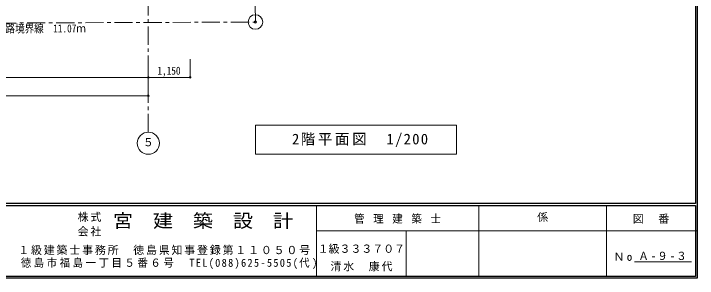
# Model space of a CAD drawing. Units: millimetres at full size; details may follow other scales. Extents: x -443943 to 462275, y -43546 to 79452.
# Drawn here: x -187132 to -168346, y -23081 to -15817 of the extents above; entities that cross this region are included whole.
import ezdxf
from ezdxf.enums import TextEntityAlignment as Align

# ---------------------------------------------------------------- set-up
doc = ezdxf.new("R2010")
doc.units = ezdxf.units.MM
doc.header["$LTSCALE"] = 100
doc.header["$PDMODE"] = 32
doc.header["$PDSIZE"] = 40
doc.linetypes.add('CHAIN1', pattern=[8, 5, -1, 1, -1])
for name, color, linetype, lineweight in [('4-1_通り芯', 4, 'Continuous', 9), ('4-4_寸法', 7, 'Continuous', 15), ('4-5_文字', 7, 'Continuous', 15), ('4-F__', 4, 'Continuous', 9)]:
    doc.layers.add(name, color=color, linetype=linetype, lineweight=lineweight)
doc.styles.add('ＭＳ ゴシック', font='')
doc.styles.get('ＭＳ ゴシック').set_extended_font_data('MS Gothic')

msp = doc.modelspace()

# ---------------------------------------------------------------- linework, layer by layer
at = {"layer": '4-1_通り芯', "color": 5, "lineweight": 30}
for p, q in [((-168396.1, 16223.1), (-168396.1, -21030.8)), ((-168346.1, 16273.1), (-168346.1, -23080.8)), ((-168396.1, -21030.8), (-223696.1, -21030.8)), ((-223696.1, -21080.8), (-168396.1, -21080.8)), ((-168396.1, -21080.8), (-168396.1, -23030.8)), ((-168346.1, -23080.8), (-223746.1, -23080.8)), ((-168396.1, -23030.8), (-209246.1, -23030.8))]:
    msp.add_line(p, q, dxfattribs=at)
at = {"layer": '4-1_通り芯', "linetype": 'CHAIN1'}
msp.add_line((-183432.5, -19068.1), (-183432.5, -4238.1), dxfattribs=at)
at = {"layer": '4-1_通り芯', "color": 7, "lineweight": 15}
for p, q in [((-178807.5, -21080.8), (-178807.5, -23030.8)), ((-174346.1, -21080.8), (-174346.1, -23030.8)), ((-170846.1, -23030.8), (-170846.1, -21080.8)), ((-168346.1, -21780.8), (-178807.5, -21780.8)), ((-176346.1, -23030.8), (-176346.1, -21780.8)), ((-168507.3, -22632.1), (-170073.6, -22632.1))]:
    msp.add_line(p, q, dxfattribs=at)
msp.add_circle((-183432.5, -19371.9), 303.8, dxfattribs=at)
at = {"layer": '4-4_寸法'}
for p, q in [((-183432.5, -18068.1), (-183432.5, -17068.1)), ((-182282.5, -17568.1), (-182282.5, -17068.1)), ((-213432.5, -17568.1), (-182282.5, -17568.1)), ((-213432.5, -18068.1), (-183432.5, -18068.1))]:
    msp.add_line(p, q, dxfattribs=at)
for p in [(-183432.5, -17568.1), (-182282.5, -17568.1), (-183432.5, -18068.1)]:
    msp.add_point(p, dxfattribs=at)
at = {"layer": '4-5_文字', "color": 2}
for p, q in [((-180489.5, -18875.6), (-174961.1, -18875.6)), ((-180489.5, -19675.6), (-180489.5, -18875.6)), ((-174961.1, -18875.6), (-174961.1, -19675.6)), ((-174961.1, -19675.6), (-180489.5, -19675.6))]:
    msp.add_line(p, q, dxfattribs=at)
at = {"layer": '4-F__', "linetype": 'CHAIN1'}
msp.add_line((-180488.9, -16046.1), (-180744.5, -2593.6), dxfattribs=at)
msp.add_lwpolyline([(-214051.2, -16091.6), (-191562.7, -16091.5), (-180488.9, -16046.1)], dxfattribs=at)
at = {"layer": '4-F__'}
for centre, radius in [((-180488.9, -16046.1), 200), ((-180488.9, -16046.4), 30)]:
    msp.add_circle(centre, radius, dxfattribs=at)

# ---------------------------------------------------------------- texts
at = {"layer": '4-1_通り芯', "color": 7, "style": 'ＭＳ ゴシック'}
for s, p in [('５', (-183582.5, -19521.9)), ('係', (-172746.1, -21580.8)), ('１級３３３７０７', (-178776.8, -22446.5))]:
    msp.add_text(s, height=219.9, dxfattribs=at).set_placement(p, align=Align.BOTTOM_LEFT)
at = {"layer": '4-1_通り芯', "color": 6, "style": 'ＭＳ ゴシック', "width": 1.1}
msp.add_text('宮\u3000建\u3000築\u3000設\u3000計', height=366.6, dxfattribs=at).set_placement((-184404.8, -21795.4), align=Align.BOTTOM_LEFT)
at = {"layer": '4-1_通り芯', "color": 7, "char_height": 219.9, "attachment_point": 7, "style": 'ＭＳ ゴシック'}
for s, insert in [('\\T1.17;株式', (-185373.4, -21532.4)), ('\\T1.23;\\W0.95;管\\~理\\~建\\~築\\~士', (-177776.8, -21580.8)), ('\\T1.17;図\u3000番', (-170121.1, -21580.8)), ('\\T1.17;会社', (-185373.4, -21932.4)), ('\\T1.17;１級建築士事務所\u3000徳島県知事登録第１１０５０号', (-187006.5, -22442.3)), ('\\T1.22;\\W0.95;Ａ-９-３', (-169965.4, -22581.1)), ('\\T1.25;\\W0.95;徳島市福島一丁目５番６号\u3000TEL(088)625-5505(代)', (-186936.7, -22823.1)), ('\\T1.22;Ｎo', (-170649.6, -22604.5)), ('\\T1.17;清水\u3000康代', (-178426.8, -22888.8))]:
    msp.add_mtext(s, dxfattribs=dict(at, insert=insert))
at = {"layer": '4-4_寸法', "style": 'ＭＳ ゴシック', "width": 0.85}
msp.add_text('1,150', height=219.9, dxfattribs=at).set_placement((-183182.5, -17558.1), align=Align.BOTTOM_LEFT)
at = {"layer": '4-5_文字', "color": 2, "insert": (-179482.6, -19475.6), "char_height": 293.3, "attachment_point": 7, "style": 'ＭＳ ゴシック'}
msp.add_mtext('\\T1.18;2階平面図\u30001/200', dxfattribs=at)
msp.add_mtext('\\T1.18;2階平面図\u30001/200', dxfattribs=at)
at = {"layer": '4-F__', "color": 7, "style": 'ＭＳ ゴシック', "width": 0.85}
msp.add_text('道路境界線\u300011.07ｍ', height=219.9, rotation=0.235, dxfattribs=at).set_placement((-187615.1, -16405.2), align=Align.BOTTOM_LEFT)

doc.saveas('drawing.dxf')
